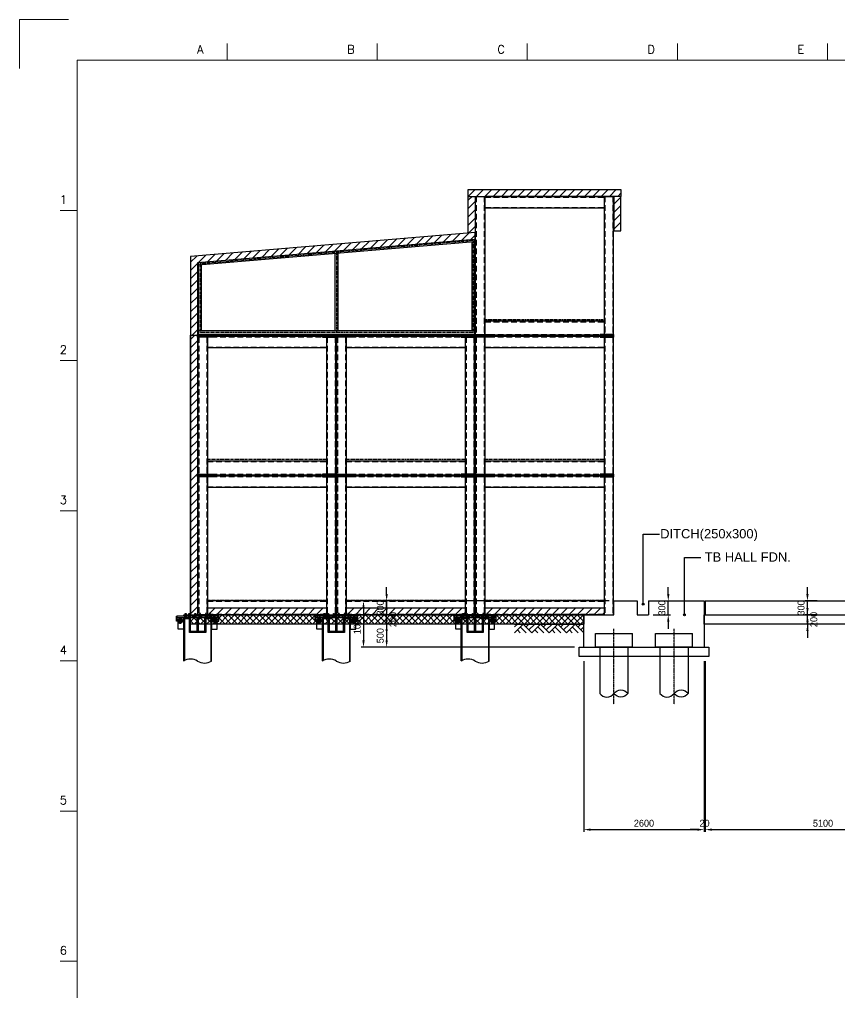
# Model space of a CAD drawing. Header units: millimetres. Extents: x 63700 to 182600, y -289551 to -205451.
# Drawn here: x 63700 to 81429, y -268526 to -247501 of the extents above; entities that cross this region are included whole.
import ezdxf
from ezdxf.enums import TextEntityAlignment as Align

# ---------------------------------------------------------------- set-up
doc = ezdxf.new("R2010")
doc.units = ezdxf.units.MM
doc.header["$LTSCALE"] = 50
doc.linetypes.add('CENTER', pattern=[2, 1.25, -0.25, 0.25, -0.25])
doc.linetypes.add('HIDDEN', pattern=[0.375, 0.25, -0.125])
doc.layers.get('Defpoints').update_dxf_attribs({"color": 140})
for name, color, linetype in [('#20_GR', 3, 'Continuous'), ('1', 7, 'Continuous'), ('C_BLOCK', 7, 'Continuous'), ('C_CEN', 1, 'CENTER'), ('C_COLUMN-01', 2, 'Continuous'), ('C_CONC', 4, 'Continuous'), ('C_GIRDER', 2, 'Continuous'), ('C_HAT', 253, 'Continuous'), ('C_TEXT_01', 2, 'Continuous'), ('CONC', 3, 'Continuous'), ('DIM-SCALE', 7, 'Continuous'), ('finish', 1, 'Continuous'), ('HATCH-2', 4, 'Continuous'), ('PILE-1', 8, 'Continuous'), ('PLATE', 2, 'Continuous'), ('REBARD', 3, 'Continuous'), ('나사산', 1, 'Continuous'), ('중심선', 1, 'CENTER')]:
    doc.layers.add(name, color=color, linetype=linetype)
doc.layers.add('TAN-TIT', color=30, linetype='Continuous', lineweight=0)
doc.styles.add('Arial', font='arial.ttf')
doc.styles.add('COM', font='COMPLEX', dxfattribs={"height": 5})
doc.styles.add('돋움', font='')
doc.styles.get('돋움').set_extended_font_data('Dotum')
doc.dimstyles.new('일반도면_0050', dxfattribs={"dimscale": 50, "dimtxt": 3, "dimasz": 3, "dimexe": 1, "dimexo": 2, "dimgap": 1.25, "dimtad": 1, "dimdec": 0, "dimzin": 0, "dimdsep": 46, "dimtxsty": '돋움', "dimcen": -5, "dimclrd": 1, "dimclre": 1, "dimclrt": 7, "dimadec": 8, "dimazin": 0, "dimtfac": 1, "dimtdec": 4, "dimtix": 1, "dimtmove": 2, "dimatfit": 3, "dimfxl": 1, "dimtolj": 1, "dimtzin": 0, "dimarcsym": 0})
pattern_1 = [(45, (-538626.01, 33154.9), (-89.80256, 89.80256), [])]

# ---------------------------------------------------------------- blocks, each defined once
blk = doc.blocks.new('BORDER')
at = {"layer": 'TAN-TIT', "linetype": 'Continuous'}
for p, q in [((4241, 168200), (0, 168200)), ((0, 168200), (0, 163959))]:
    blk.add_line(p, q, dxfattribs=at)
at = {"layer": 'TAN-TIT'}
for p, q in [((17955, 164680), (17955, 166122)), ((30934, 164680), (30934, 166122)), ((43912, 164680), (43912, 166122)), ((56891, 164680), (56891, 166122)), ((69870, 164680), (69870, 166122)), ((4977, 164680), (4977, 3520)), ((232823, 164680), (4977, 164680)), ((4977, 151701), (3534, 151701)), ((4977, 138723), (3534, 138723)), ((4977, 125744), (3534, 125744)), ((4977, 112766), (3534, 112766)), ((4977, 99787), (3534, 99787)), ((4977, 86808), (3534, 86808))]:
    blk.add_line(p, q, dxfattribs=at)
at = {"layer": 'TAN-TIT', "style": 'COM'}
for s, p in [('A', (15359, 165257)), ('B', (28338, 165257)), ('C', (41317, 165257)), ('D', (54295, 165257)), ('E', (67274, 165257))]:
    blk.add_text(s, height=721, dxfattribs=at).set_placement(p)
for s, p in [('1', (4111, 152278)), ('1', (4111, 152278)), ('2', (4111, 139300)), ('3', (4111, 126321)), ('4', (4111, 113342)), ('5', (4111, 100364)), ('6', (4111, 87385))]:
    blk.add_text(s, height=721, dxfattribs=at).set_placement(p, align=Align.RIGHT)
blk = doc.blocks.new('ER')
at = {"layer": 'C_BLOCK', "color": 1, "linetype": 'Continuous'}
for p, q in [((2.5, 0), (0, -2.5)), ((0.833, 0), (0, -0.832)), ((0, 0), (20, 0)), ((2.5, 0), (5, -2.5)), ((4.167, 0), (3.334, -0.833)), ((5.833, 0), (4.166, -1.666)), ((7.5, 0), (5, -2.5)), ((7.5, 0), (9.999, -2.5)), ((9.167, 0), (8.333, -0.833)), ((10.832, 0), (9.166, -1.666)), ((12.499, 0), (9.999, -2.5)), ((12.499, 0), (14.999, -2.5)), ((14.166, 0), (13.333, -0.833)), ((15.832, 0), (14.165, -1.666)), ((17.499, 0), (14.999, -2.5)), ((17.499, 0), (19.998, -2.5)), ((19.166, 0), (18.332, -0.833)), ((0.834, -1.666), (1.667, -2.5)), ((1.667, -0.833), (3.333, -2.5)), ((5.887, -1.613), (6.774, -2.5)), ((6.719, -0.78), (8.439, -2.5)), ((10.833, -1.666), (11.666, -2.5)), ((11.666, -0.833), (13.332, -2.5)), ((15.832, -1.666), (16.666, -2.5)), ((16.665, -0.833), (18.331, -2.5)), ((19.998, -0.832), (19.165, -1.666))]:
    blk.add_line(p, q, dxfattribs=at)
blk = doc.blocks.new('*D305')
at = {"layer": 'Defpoints', "color": 0}
for p in [(76551, -260065), (71638, -260365), (75901, -260365)]:
    blk.add_point(p, dxfattribs=at)
at = {"layer": 'DIM-SCALE', "color": 1, "lineweight": -2}
for p, q in [((71638, -259915), (71638, -259765)), ((76451, -260065), (71588, -260065)), ((71638, -260065), (71638, -260365)), ((75801, -260365), (71588, -260365)), ((71638, -260515), (71638, -260665))]:
    blk.add_line(p, q, dxfattribs=at)
at = {"layer": 'DIM-SCALE', "color": 1}
for points in [[(71613, -259915), (71663, -259915), (71638, -260065)], [(71613, -260515), (71663, -260515), (71638, -260365)]]:
    blk.add_solid(points, dxfattribs=at)
at = {"layer": 'DIM-SCALE', "color": 7, "insert": (71501, -260215), "char_height": 150, "attachment_point": 5, "rotation": 90, "style": '돋움'}
blk.add_mtext('\\A1;300', dxfattribs=at)
blk = doc.blocks.new('*D306')
at = {"layer": 'Defpoints', "color": 0}
for p in [(71638, -260365), (75901, -260365), (73551, -260565)]:
    blk.add_point(p, dxfattribs=at)
at = {"layer": 'DIM-SCALE', "color": 1, "lineweight": -2}
for p, q in [((71638, -260215), (71638, -260065)), ((75801, -260365), (71588, -260365)), ((71638, -260565), (71638, -260365)), ((73451, -260565), (71588, -260565)), ((71638, -260715), (71638, -260865))]:
    blk.add_line(p, q, dxfattribs=at)
at = {"layer": 'DIM-SCALE', "color": 1}
for points in [[(71613, -260215), (71663, -260215), (71638, -260365)], [(71613, -260715), (71663, -260715), (71638, -260565)]]:
    blk.add_solid(points, dxfattribs=at)
at = {"layer": 'DIM-SCALE', "color": 7, "char_height": 150, "attachment_point": 5, "rotation": 90, "style": '돋움'}
for s, insert in [('\\A1;', (71501, -260465)), ('\\A1;200', (71776, -260465))]:
    blk.add_mtext(s, dxfattribs=dict(at, insert=insert))
blk = doc.blocks.new('*D307')
at = {"layer": 'Defpoints', "color": 0}
for p in [(73551, -260565), (71638, -261065), (75801, -261065)]:
    blk.add_point(p, dxfattribs=at)
at = {"layer": 'DIM-SCALE', "color": 1, "lineweight": -2}
for p, q in [((73451, -260565), (71588, -260565)), ((71638, -260715), (71638, -260915)), ((75701, -261065), (71588, -261065))]:
    blk.add_line(p, q, dxfattribs=at)
at = {"layer": 'DIM-SCALE', "color": 1}
for points in [[(71613, -260715), (71663, -260715), (71638, -260565)], [(71613, -260915), (71663, -260915), (71638, -261065)]]:
    blk.add_solid(points, dxfattribs=at)
at = {"layer": 'DIM-SCALE', "color": 7, "insert": (71501, -260815), "char_height": 150, "attachment_point": 5, "rotation": 90, "style": '돋움'}
blk.add_mtext('\\A1;500', dxfattribs=at)
blk = doc.blocks.new('*D308')
at = {"layer": 'Defpoints', "color": 0}
for p in [(76551, -260065), (71138, -261065), (75801, -261065)]:
    blk.add_point(p, dxfattribs=at)
at = {"layer": 'DIM-SCALE', "color": 1, "lineweight": -2}
for p, q in [((76451, -260065), (71088, -260065)), ((71138, -260215), (71138, -260915)), ((75701, -261065), (71088, -261065))]:
    blk.add_line(p, q, dxfattribs=at)
at = {"layer": 'DIM-SCALE', "color": 1}
for points in [[(71113, -260215), (71163, -260215), (71138, -260065)], [(71113, -260915), (71163, -260915), (71138, -261065)]]:
    blk.add_solid(points, dxfattribs=at)
at = {"layer": 'DIM-SCALE', "color": 7, "insert": (71001, -260565), "char_height": 150, "attachment_point": 5, "rotation": 90, "style": '돋움'}
blk.add_mtext('\\A1;1000', dxfattribs=at)
blk = doc.blocks.new('*D379')
at = {"layer": 'Defpoints', "color": 0}
for p in [(75901, -261265), (78501, -261265), (78501, -265006)]:
    blk.add_point(p, dxfattribs=at)
at = {"layer": 'DIM-SCALE', "color": 1, "lineweight": -2}
for p, q in [((75901, -261365), (75901, -265056)), ((78501, -261365), (78501, -265056)), ((76051, -265006), (78351, -265006))]:
    blk.add_line(p, q, dxfattribs=at)
at = {"layer": 'DIM-SCALE', "color": 1}
for points in [[(76051, -264981), (76051, -265031), (75901, -265006)], [(78351, -264981), (78351, -265031), (78501, -265006)]]:
    blk.add_solid(points, dxfattribs=at)
at = {"layer": 'DIM-SCALE', "color": 7, "insert": (77201, -264869), "char_height": 150, "attachment_point": 5, "style": '돋움'}
blk.add_mtext('\\A1;2600', dxfattribs=at)
blk = doc.blocks.new('*D380')
at = {"layer": 'Defpoints', "color": 0}
for p in [(78501, -261265), (78521, -261265), (78501, -265006)]:
    blk.add_point(p, dxfattribs=at)
at = {"layer": 'DIM-SCALE', "color": 1, "lineweight": -2}
for p, q in [((78501, -261365), (78501, -265056)), ((78521, -261365), (78521, -265056)), ((78351, -265006), (78201, -265006)), ((78521, -265006), (78501, -265006)), ((78671, -265006), (78821, -265006))]:
    blk.add_line(p, q, dxfattribs=at)
at = {"layer": 'DIM-SCALE', "color": 1}
for points in [[(78351, -264981), (78351, -265031), (78501, -265006)], [(78671, -264981), (78671, -265031), (78521, -265006)]]:
    blk.add_solid(points, dxfattribs=at)
at = {"layer": 'DIM-SCALE', "color": 7, "insert": (78511, -264869), "char_height": 150, "attachment_point": 5, "style": '돋움'}
blk.add_mtext('\\A1;20', dxfattribs=at)
blk = doc.blocks.new('*D381')
at = {"layer": 'Defpoints', "color": 0}
for p in [(78521, -261265), (83621, -261765), (83621, -265006)]:
    blk.add_point(p, dxfattribs=at)
at = {"layer": 'DIM-SCALE', "color": 1, "lineweight": -2}
for p, q in [((78521, -261365), (78521, -265056)), ((83621, -261865), (83621, -265056)), ((78671, -265006), (83471, -265006))]:
    blk.add_line(p, q, dxfattribs=at)
at = {"layer": 'DIM-SCALE', "color": 1}
for points in [[(78671, -264981), (78671, -265031), (78521, -265006)], [(83471, -264981), (83471, -265031), (83621, -265006)]]:
    blk.add_solid(points, dxfattribs=at)
at = {"layer": 'DIM-SCALE', "color": 7, "insert": (81071, -264869), "char_height": 150, "attachment_point": 5, "style": '돋움'}
blk.add_mtext('\\A1;5100', dxfattribs=at)
blk = doc.blocks.new('*D309')
at = {"layer": 'Defpoints', "color": 0}
for p in [(80735, -260365), (81043, -260365), (81043, -260565)]:
    blk.add_point(p, dxfattribs=at)
at = {"layer": 'DIM-SCALE', "color": 1, "lineweight": -2}
for p, q in [((80735, -260215), (80735, -260065)), ((80943, -260365), (80685, -260365)), ((80735, -260565), (80735, -260365)), ((80943, -260565), (80685, -260565)), ((80735, -260715), (80735, -260865))]:
    blk.add_line(p, q, dxfattribs=at)
at = {"layer": 'DIM-SCALE', "color": 1}
for points in [[(80710, -260215), (80760, -260215), (80735, -260365)], [(80710, -260715), (80760, -260715), (80735, -260565)]]:
    blk.add_solid(points, dxfattribs=at)
at = {"layer": 'DIM-SCALE', "color": 7, "char_height": 150, "attachment_point": 5, "rotation": 90, "style": '돋움'}
for s, insert in [('\\A1;', (80597, -260465)), ('\\A1;200', (80873, -260465))]:
    blk.add_mtext(s, dxfattribs=dict(at, insert=insert))
blk = doc.blocks.new('*D310')
at = {"layer": 'Defpoints', "color": 0}
for p in [(80735, -260065), (81043, -260065), (81043, -260365)]:
    blk.add_point(p, dxfattribs=at)
at = {"layer": 'DIM-SCALE', "color": 1, "lineweight": -2}
for p, q in [((80735, -259915), (80735, -259765)), ((80943, -260065), (80685, -260065)), ((80735, -260365), (80735, -260065)), ((80943, -260365), (80685, -260365)), ((80735, -260515), (80735, -260665))]:
    blk.add_line(p, q, dxfattribs=at)
at = {"layer": 'DIM-SCALE', "color": 1}
for points in [[(80710, -259915), (80760, -259915), (80735, -260065)], [(80710, -260515), (80760, -260515), (80735, -260365)]]:
    blk.add_solid(points, dxfattribs=at)
at = {"layer": 'DIM-SCALE', "color": 7, "insert": (80597, -260215), "char_height": 150, "attachment_point": 5, "rotation": 90, "style": '돋움'}
blk.add_mtext('\\A1;300', dxfattribs=at)
blk = doc.blocks.new('*D338')
at = {"layer": 'Defpoints', "color": 0}
for p in [(77301, -260065), (77726, -260065), (77301, -260365)]:
    blk.add_point(p, dxfattribs=at)
at = {"layer": 'DIM-SCALE', "color": 1, "lineweight": -2}
for p, q in [((77726, -259915), (77726, -259765)), ((77401, -260065), (77776, -260065)), ((77726, -260365), (77726, -260065)), ((77401, -260365), (77776, -260365)), ((77726, -260515), (77726, -260665))]:
    blk.add_line(p, q, dxfattribs=at)
at = {"layer": 'DIM-SCALE', "color": 1}
for points in [[(77701, -259915), (77751, -259915), (77726, -260065)], [(77701, -260515), (77751, -260515), (77726, -260365)]]:
    blk.add_solid(points, dxfattribs=at)
at = {"layer": 'DIM-SCALE', "color": 7, "insert": (77589, -260215), "char_height": 150, "attachment_point": 5, "rotation": 90, "style": '돋움'}
blk.add_mtext('\\A1;300', dxfattribs=at)
blk = doc.blocks.new('B_Dot')
at = {"layer": 'REBARD', "const_width": 0.4}
blk.add_lwpolyline([(-0.2, 0, 1), (0.2, 0, 1)], format="xyb", close=True, dxfattribs=at)
at = {"layer": 'REBARD'}
blk.add_circle((0, 0), 0.4, dxfattribs=at)
blk = doc.blocks.new('A$C2AA804A4')
at = {"layer": 'C_GIRDER'}
h = blk.add_hatch(dxfattribs=at)
h.set_pattern_fill('ANSI37', color=8, scale=30)
h.set_pattern_definition([(45, (-538626.01, 33154.9), (-67.351921, 67.351921), []), (135, (-538626.01, 33154.9), (-67.351921, -67.351921), [])])
h.paths.add_polyline_path([(-650, -200), (-650, 0), (-9150, 0), (-9150, -200)])
at = {"layer": 'finish'}
h = blk.add_hatch(dxfattribs=at)
h.set_pattern_fill('ANSI31', color=8, scale=40, style=0)
h.set_pattern_definition([(45, (-538626.01, 33058.7), (-89.80256, 89.80256), [])])
h.paths.add_polyline_path([(-3150, 9040), (150, 9040), (150, 9190), (-3150, 9190)])
h = blk.add_hatch(dxfattribs=at)
h.set_pattern_fill('ANSI31', color=8, scale=40, style=0)
h.set_pattern_definition(pattern_1)
h.paths.add_polyline_path([(-3150, 8251), (-3000, 8264), (-3000, 9040), (-3150, 9040)])
h = blk.add_hatch(dxfattribs=at)
h.set_pattern_fill('ANSI31', color=8, scale=40, style=0)
h.set_pattern_definition(pattern_1)
h.paths.add_polyline_path([(0, 8300), (150, 8300), (150, 9040), (0, 9040)])
h = blk.add_hatch(dxfattribs=at)
h.set_pattern_fill('ANSI31', color=8, scale=40, style=0)
h.set_pattern_definition([(45, (-529884.3, 56259.23), (-89.80256, 89.80256), [])])
h.paths.add_polyline_path([(-3000, 8113), (-3000, 8264), (-9150, 7741), (-9150, 6040), (-9000, 6040), (-9000, 7603)])
h = blk.add_hatch(dxfattribs=at)
h.set_pattern_fill('ANSI31', color=8, scale=40, style=0)
h.set_pattern_definition([(45, (-529884.3, 59255.23), (-89.80256, 89.80256), [])])
h.paths.add_polyline_path([(-9150, 0), (-9000, 0), (-9000, 6040), (-9150, 6040)])
h = blk.add_hatch(dxfattribs=at)
h.set_pattern_fill('ANSI31', color=8, scale=40, style=0)
h.set_pattern_definition([(45, (-544626.01, 33154.9), (-89.80256, 89.80256), [])])
h.paths.add_polyline_path([(-6214, 150), (-8787, 150), (-8787, 0), (-6214, 0)])
h = blk.add_hatch(dxfattribs=at)
h.set_pattern_fill('ANSI31', color=8, scale=40, style=0)
h.set_pattern_definition([(45, (-541626.01, 33154.9), (-89.80256, 89.80256), [])])
h.paths.add_polyline_path([(-3214, 150), (-5787, 150), (-5787, 0), (-3214, 0)])
h = blk.add_hatch(dxfattribs=at)
h.set_pattern_fill('ANSI31', color=8, scale=40, style=0)
h.set_pattern_definition(pattern_1)
h.paths.add_polyline_path([(-214, 150), (-2787, 150), (-2787, 0), (-214, 0)])
at = {"layer": 'C_CEN', "color": 8}
for p, q in [((-3042, 8085), (-8952, 7582)), ((-3042, 8085), (-3042, 6098)), ((-6000, 7833), (-6000, 6098)), ((-8952, 7582), (-8952, 6098)), ((-2793, 6382), (-213, 6382)), ((-2793, 6350), (-213, 6350)), ((-3042, 6098), (-8952, 6098)), ((-8787, 3362), (-6213, 3362)), ((-8787, 3330), (-6213, 3330)), ((-8786, 3332), (-8786, 3326)), ((-5787, 3362), (-3213, 3362)), ((-5787, 3330), (-3213, 3330)), ((-2787, 3362), (-213, 3362)), ((-2787, 3330), (-213, 3330)), ((-8787, 316), (-6214, 316)), ((-8787, 310), (-6214, 310)), ((-6214, 316), (-6214, 310)), ((-5787, 316), (-3214, 316)), ((-5787, 310), (-3214, 310)), ((-3214, 316), (-3214, 310)), ((-2787, 316), (-214, 316)), ((-2787, 310), (-214, 310)), ((-214, 316), (-214, 310))]:
    blk.add_line(p, q, dxfattribs=at)
at = {"layer": 'C_COLUMN-01', "color": 8}
for points in [[(-2990, 6060), (-2990, 9040), (-2787, 9040), (-2787, 6060)], [(-10, 6060), (-10, 9040), (-213, 9040), (-213, 6060)], [(-8990, 3040), (-8990, 6000)], [(-8787, 6000), (-8787, 3040)], [(-6213, 6000), (-6213, 3040)], [(-6010, 3040), (-6010, 6000)], [(-5990, 3040), (-5990, 6000)], [(-5787, 6000), (-5787, 3040)], [(-3213, 6000), (-3213, 3040)], [(-3010, 3040), (-3010, 6000)], [(-2990, 3040), (-2990, 6000)], [(-2787, 6000), (-2787, 3040)], [(-213, 6000), (-213, 3040)], [(-10, 3040), (-10, 6000)], [(-8787, 2980), (-8787, 0), (-8990, 0), (-8990, 2980)], [(-6213, 2980), (-6213, 0), (-6010, 0), (-6010, 2980)], [(-5787, 2980), (-5787, 0), (-5990, 0), (-5990, 2980)], [(-3213, 2980), (-3213, 0), (-3010, 0), (-3010, 2980)], [(-2787, 2980), (-2787, 0), (-2990, 0), (-2990, 2980)], [(-213, 2980), (-213, 0), (-10, 0), (-10, 2980)]]:
    blk.add_lwpolyline(points, dxfattribs=at)
at = {"layer": 'C_GIRDER', "color": 8, "linetype": 'HIDDEN', "ltscale": 10}
for p, q in [((-2974, 9040), (-2974, 6060)), ((-2803, 9040), (-2803, 6060)), ((-2787, 9027), (-213, 9027)), ((-197, 9040), (-197, 6060)), ((-26, 9040), (-26, 6060)), ((-2787, 8802), (-213, 8802)), ((-2787, 6334), (-213, 6334)), ((-8974, 6000), (-8974, 3040)), ((-8803, 6000), (-8803, 3040)), ((-8700, 6007), (-6300, 6007)), ((-6197, 6000), (-6197, 3040)), ((-6026, 6000), (-6026, 3040)), ((-5974, 6000), (-5974, 3040)), ((-5803, 6000), (-5803, 3040)), ((-5700, 6007), (-3300, 6007)), ((-3197, 6000), (-3197, 3040)), ((-3026, 6000), (-3026, 3040)), ((-2974, 6000), (-2974, 3040)), ((-2803, 6000), (-2803, 3040)), ((-2700, 6056), (-300, 6056)), ((-2700, 6007), (-300, 6007)), ((-197, 6000), (-197, 3040)), ((-26, 6000), (-26, 3040)), ((-8787, 5782), (-6213, 5782)), ((-5787, 5782), (-3213, 5782)), ((-2787, 5782), (-213, 5782)), ((-8787, 3314), (-6213, 3314)), ((-5787, 3314), (-3213, 3314)), ((-2787, 3314), (-213, 3314)), ((-8974, 2980), (-8974, 0)), ((-8803, 2980), (-8803, 0)), ((-8700, 3036), (-6300, 3036)), ((-8700, 2987), (-6300, 2987)), ((-6197, 2980), (-6197, 0)), ((-6026, 2980), (-6026, 0)), ((-5974, 2980), (-5974, 0)), ((-5803, 2980), (-5803, 0)), ((-5700, 3036), (-3300, 3036)), ((-5700, 2987), (-3300, 2987)), ((-3197, 2980), (-3197, 0)), ((-3026, 2980), (-3026, 0)), ((-2974, 2980), (-2974, 0)), ((-2803, 2980), (-2803, 0)), ((-2700, 3036), (-300, 3036)), ((-2700, 2987), (-300, 2987)), ((-197, 2980), (-197, 0)), ((-26, 2980), (-26, 0)), ((-8787, 2762), (-6213, 2762)), ((-5787, 2762), (-3213, 2762)), ((-2787, 2762), (-213, 2762)), ((-8787, 294), (-6214, 294)), ((-5787, 294), (-3214, 294)), ((-2787, 294), (-214, 294)), ((-8787, 16), (-6214, 16)), ((-5787, 16), (-3214, 16)), ((-2787, 16), (-214, 16))]:
    blk.add_line(p, q, dxfattribs=at)
at = {"layer": 'C_GIRDER', "color": 8}
for p, q in [((-213, 9040), (-2787, 9040)), ((-3010, 8113), (-8984, 7605)), ((-3010, 8062), (-8984, 7555)), ((-3073, 8057), (-3073, 6136)), ((-3010, 8113), (-3010, 6060)), ((-6032, 7806), (-6032, 6136)), ((-5968, 7811), (-5968, 6136)), ((-8984, 7605), (-8984, 6136)), ((-8920, 7560), (-8920, 6136)), ((-3010, 6136), (-8990, 6136)), ((-8990, 6136), (-8990, 6060)), ((-3010, 6060), (-8990, 6060))]:
    blk.add_line(p, q, dxfattribs=at)
for points in [[(-2787, 9040), (-213, 9040)], [(-213, 9040), (-213, 8788), (-2787, 8788), (-2787, 9040)], [(-2787, 6060), (-2787, 6350), (-213, 6350), (-213, 6060)], [(-8787, 6020), (-6213, 6020)], [(-6213, 6000), (-6213, 5768), (-8787, 5768), (-8787, 6000)], [(-3214, 6040), (-3214, 6040), (-8786, 6040)], [(-5787, 6020), (-3213, 6020)], [(-3213, 6000), (-3213, 5768), (-5787, 5768), (-5787, 6000)], [(-213, 6040), (-213, 6040), (-2787, 6040)], [(-2787, 6020), (-213, 6020)], [(-213, 6000), (-213, 5768), (-2787, 5768), (-2787, 6000)], [(-8787, 3040), (-8787, 3330), (-6213, 3330), (-6213, 3040)], [(-5787, 3040), (-5787, 3330), (-3213, 3330), (-3213, 3040)], [(-2787, 3040), (-2787, 3330), (-213, 3330), (-213, 3040)], [(-6213, 3020), (-6213, 3020), (-8787, 3020)], [(-8787, 3000), (-6213, 3000)], [(-6213, 2980), (-6213, 2748), (-8787, 2748), (-8787, 2980)], [(-3213, 3020), (-3213, 3020), (-5787, 3020)], [(-5787, 3000), (-3213, 3000)], [(-3213, 2980), (-3213, 2748), (-5787, 2748), (-5787, 2980)], [(-213, 3020), (-213, 3020), (-2787, 3020)], [(-2787, 3000), (-213, 3000)], [(-213, 2980), (-213, 2748), (-2787, 2748), (-2787, 2980)]]:
    blk.add_lwpolyline(points, dxfattribs=at)
for points in [[(-9000, 6060), (-8700, 6060), (-8700, 6040), (-9000, 6040)], [(-9000, 6040), (-8700, 6040), (-8700, 6020), (-9000, 6020)], [(-9000, 6020), (-8700, 6020), (-8700, 6000), (-9000, 6000)], [(-6000, 6040), (-6300, 6040), (-6300, 6020), (-6000, 6020)], [(-6000, 6020), (-6300, 6020), (-6300, 6000), (-6000, 6000)], [(-6000, 6040), (-5700, 6040), (-5700, 6020), (-6000, 6020)], [(-6000, 6020), (-5700, 6020), (-5700, 6000), (-6000, 6000)], [(-3000, 6060), (-3300, 6060), (-3300, 6040), (-3000, 6040)], [(-3000, 6040), (-3300, 6040), (-3300, 6020), (-3000, 6020)], [(-3000, 6020), (-3300, 6020), (-3300, 6000), (-3000, 6000)], [(-3000, 6060), (-2700, 6060), (-2700, 6040), (-3000, 6040)], [(-3000, 6040), (-2700, 6040), (-2700, 6020), (-3000, 6020)], [(-3000, 6020), (-2700, 6020), (-2700, 6000), (-3000, 6000)], [(0, 6060), (-300, 6060), (-300, 6040), (0, 6040)], [(0, 6040), (-300, 6040), (-300, 6020), (0, 6020)], [(0, 6020), (-300, 6020), (-300, 6000), (0, 6000)], [(-9000, 3040), (-8700, 3040), (-8700, 3020), (-9000, 3020)], [(-9000, 3020), (-8700, 3020), (-8700, 3000), (-9000, 3000)], [(-9000, 3000), (-8700, 3000), (-8700, 2980), (-9000, 2980)], [(-6000, 3040), (-6300, 3040), (-6300, 3020), (-6000, 3020)], [(-6000, 3020), (-6300, 3020), (-6300, 3000), (-6000, 3000)], [(-6000, 3000), (-6300, 3000), (-6300, 2980), (-6000, 2980)], [(-6000, 3040), (-5700, 3040), (-5700, 3020), (-6000, 3020)], [(-6000, 3020), (-5700, 3020), (-5700, 3000), (-6000, 3000)], [(-6000, 3000), (-5700, 3000), (-5700, 2980), (-6000, 2980)], [(-3000, 3040), (-3300, 3040), (-3300, 3020), (-3000, 3020)], [(-3000, 3020), (-3300, 3020), (-3300, 3000), (-3000, 3000)], [(-3000, 3000), (-3300, 3000), (-3300, 2980), (-3000, 2980)], [(-3000, 3040), (-2700, 3040), (-2700, 3020), (-3000, 3020)], [(-3000, 3020), (-2700, 3020), (-2700, 3000), (-3000, 3000)], [(-3000, 3000), (-2700, 3000), (-2700, 2980), (-3000, 2980)], [(0, 3040), (-300, 3040), (-300, 3020), (0, 3020)], [(0, 3020), (-300, 3020), (-300, 3000), (0, 3000)], [(0, 3000), (-300, 3000), (-300, 2980), (0, 2980)], [(-8787, 310), (-6214, 310), (-6214, 0), (-8787, 0)], [(-5787, 310), (-3214, 310), (-3214, 0), (-5787, 0)], [(-2787, 310), (-214, 310), (-214, 0), (-2787, 0)]]:
    blk.add_lwpolyline(points, close=True, dxfattribs=at)
at = {"layer": 'finish', "color": 8}
for p, q in [((-3150, 9040), (-3150, 9190)), ((-3150, 9190), (150, 9190)), ((150, 9190), (150, 9040)), ((-3000, 9040), (-3000, 9040)), ((-3000, 9040), (0, 9040)), ((0, 9040), (0, 9040)), ((-3000, 8264), (-9150, 7741)), ((-3000, 8113), (-3000, 8264)), ((0, 8300), (150, 8300)), ((-3000, 8113), (-9000, 7603)), ((-3000, 8113), (-3000, 6040)), ((-9150, 7741), (-9150, -30)), ((-9000, 7603), (-9000, 0)), ((-8787, 150), (-6214, 150)), ((-8787, 150), (-8787, 0)), ((-8787, 0), (-6214, 0)), ((-6214, 150), (-6214, 0)), ((-5787, 150), (-3214, 150)), ((-5787, 150), (-5787, 0)), ((-5787, 0), (-3214, 0)), ((-3214, 150), (-3214, 0)), ((-2787, 150), (-214, 150)), ((-2787, 150), (-2787, 0)), ((-2787, 0), (-214, 0)), ((-214, 150), (-214, 0))]:
    blk.add_line(p, q, dxfattribs=at)
for points in [[(-3150, 8251), (-3150, 9040), (-3000, 9040), (-3000, 8264)], [(150, 8300), (150, 9040), (0, 9040), (0, 8300)], [(-9150, -30), (-9150, -30), (-9150, 6040), (-9000, 6040), (-9000, 0)]]:
    blk.add_lwpolyline(points, dxfattribs=at)
blk.add_lwpolyline([(-9150, 0), (-650, 0), (-650, -200), (-9150, -200)], close=True, dxfattribs=at)
blk = doc.blocks.new('_DatumFilled')
at = {"color": 8, "linetype": 'ByBlock'}
blk.add_solid([(0, 0.6), (-1, 0), (0, -0.6)], dxfattribs=at)
blk = doc.blocks.new('A$C6AAD2DAC')
at = {"layer": 'C_GIRDER'}
h = blk.add_hatch(dxfattribs=at)
h.set_pattern_fill('AR-CONC', color=8, scale=5, style=0)
h.set_pattern_definition([(50, (-570551.594, 28468.113), (35.8630091, -3.1376067), [3.75, -41.25]), (355, (-570551.594, 28468.113), (-6.9375667, 37.6096067), [3, -33]), (100.4514, (-570548.605, 28467.85), (28.925469, 34.471977), [3.1870095, -35.0571056]), (46.1842, (-570551.594, 28478.113), (53.3620524, -8.2759507), [5.625, -61.875]), (96.6356, (-570547.147, 28477.423), (46.7331353, 48.7058935), [4.7805144, -52.58565]), (351.1842, (-570551.594, 28478.113), (46.733097, 48.70593), [4.5, -49.5]), (21, (-570546.594, 28475.613), (29.8453526, -20.1309445), [3.75, -41.25]), (326, (-570546.594, 28475.613), (12.1657666, 36.2575023), [3, -33]), (71.4514, (-570544.107, 28473.936), (42.0111314, 16.1265248), [3.1870095, -35.0571056]), (37.5, (-570551.594, 28468.113), (0.60799277, 16.6446927), [0, -32.6, 0, -33.5, 0, -33.125]), (7.5, (-570551.594, 28468.113), (13.15347687, 19.7205856), [0, -19.1, 0, -31.85, 0, -12.625]), (327.5, (-570562.744, 28468.113), (26.6911218, -1.1277436), [0, -12.5, 0, -39, 0, -51.75]), (317.5, (-570567.744, 28468.113), (29.1593085, 5.0052491), [0, -16.25, 0, -25.9, 0, -36.75])])
h.paths.add_polyline_path([(66, -30), (6, -30), (6, -80), (31, -80), (31, -70), (58, -70), (56, -69, -0.038368), (54, -68), (54, -48, -0.038368), (56, -47), (58, -46), (66, -46)])
h.paths.add_polyline_path([(156, -50), (170, -50), (306, -50), (306, -30), (96, -30), (96, -46), (104, -46), (106, -47, -0.038368), (108, -48), (108, -68, -0.038368), (106, -69), (104, -70), (131, -70), (131, -80), (156, -80)])
h.paths.add_polyline_path([(779, -33), (790, -36), (792, -30), (606, -30), (606, -50), (742, -50), (756, -50), (756, -80), (781, -80), (781, -70), (808, -70), (806, -69, -0.038368), (804, -68), (804, -48, -0.038368), (806, -47), (808, -46), (816, -46), (816, -30), (792, -30), (790, -36), (794, -36), (778, -69)])
h.paths.add_polyline_path([(906, -30), (846, -30), (846, -46), (854, -46), (856, -47, -0.038368), (858, -48), (858, -68, -0.038368), (856, -69), (854, -70), (881, -70), (881, -80), (906, -80)])
h.paths.add_polyline_path([(281, -50), (281, -350), (631, -350), (631, -50), (606, -50), (606, -330), (306, -330), (306, -50)])
at = {"layer": 'C_HAT'}
h = blk.add_hatch(dxfattribs=at)
h.set_pattern_fill('ANSI31', color=8, scale=100, style=0)
h.set_pattern_definition([(45, (-574219.121, 21868.165), (-8.83883476, 8.83883476), [])])
h.paths.add_polyline_path([(456, 30), (156, 30), (156, 10), (456, 10)])
h = blk.add_hatch(dxfattribs=at)
h.set_pattern_fill('ANSI31', color=8, scale=100, style=0)
h.set_pattern_definition([(135, (575131.121, 21868.165), (8.83883476, 8.83883476), [])])
h.paths.add_polyline_path([(456, 30), (756, 30), (756, 10), (456, 10)])
at = {"color": 8}
for p, q in [((181, 46), (179, 45)), ((179, 45), (179, 31)), ((181, 30), (179, 31)), ((211, 46), (181, 46)), ((211, 30), (181, 30)), ((186, 56), (187, 57)), ((186, -29), (186, 56)), ((186, 56), (206, 56)), ((187, 57), (205, 57)), ((187, 45), (187, 31)), ((205, 57), (206, 56)), ((205, 45), (205, 31)), ((206, 56), (206, -29)), ((213, 45), (211, 46)), ((213, 31), (211, 30)), ((213, 45), (213, 31)), ((262, 46), (260, 45)), ((260, 45), (260, 31)), ((262, 30), (260, 31)), ((292, 46), (262, 46)), ((292, 30), (262, 30)), ((267, 56), (268, 57)), ((267, -29), (267, 56)), ((267, 56), (287, 56)), ((268, 57), (286, 57)), ((268, 45), (268, 31)), ((286, 57), (287, 56)), ((286, 45), (286, 31)), ((287, 56), (287, -29)), ((294, 45), (292, 46)), ((294, 31), (292, 30)), ((294, 45), (294, 31)), ((391, 46), (389, 45)), ((389, 45), (389, 31)), ((391, 30), (389, 31)), ((421, 46), (391, 46)), ((421, 30), (391, 30)), ((396, 56), (397, 57)), ((396, -29), (396, 56)), ((396, 56), (416, 56)), ((397, 57), (415, 57)), ((397, 45), (397, 31)), ((415, 57), (416, 56)), ((415, 45), (415, 31)), ((416, 56), (416, -29)), ((423, 45), (421, 46)), ((423, 31), (421, 30)), ((423, 45), (423, 31)), ((489, 45), (491, 46)), ((489, 45), (489, 31)), ((489, 31), (491, 30)), ((491, 46), (521, 46)), ((491, 30), (521, 30)), ((497, 57), (496, 56)), ((516, 56), (496, 56)), ((496, 56), (496, -29)), ((515, 57), (497, 57)), ((497, 45), (497, 31)), ((516, 56), (515, 57)), ((515, 45), (515, 31)), ((516, -29), (516, 56)), ((521, 46), (523, 45)), ((521, 30), (523, 31)), ((523, 45), (523, 31)), ((618, 45), (620, 46)), ((618, 45), (618, 31)), ((618, 31), (620, 30)), ((620, 46), (650, 46)), ((620, 30), (650, 30)), ((626, 57), (625, 56)), ((645, 56), (625, 56)), ((625, 56), (625, -29)), ((644, 57), (626, 57)), ((626, 45), (626, 31)), ((645, 56), (644, 57)), ((644, 45), (644, 31)), ((645, -29), (645, 56)), ((650, 46), (652, 45)), ((650, 30), (652, 31)), ((652, 45), (652, 31)), ((699, 45), (701, 46)), ((699, 45), (699, 31)), ((699, 31), (701, 30)), ((701, 46), (731, 46)), ((701, 30), (731, 30)), ((707, 57), (706, 56)), ((726, 56), (706, 56)), ((706, 56), (706, -29)), ((725, 57), (707, 57)), ((707, 45), (707, 31)), ((726, 56), (725, 57)), ((725, 45), (725, 31)), ((726, -29), (726, 56)), ((731, 46), (733, 45)), ((731, 30), (733, 31)), ((733, 45), (733, 31)), ((58, -46), (54, -48)), ((54, -48), (54, -68)), ((58, -70), (54, -68)), ((58, -120), (54, -122)), ((54, -122), (54, -142)), ((58, -144), (54, -142)), ((104, -46), (58, -46)), ((104, -70), (58, -70)), ((104, -120), (58, -120)), ((104, -144), (58, -144)), ((66, -32), (68, -30)), ((66, -32), (66, -150)), ((66, -32), (96, -32)), ((66, -150), (96, -150)), ((66, -150), (68, -152)), ((68, -30), (94, -30)), ((68, -48), (68, -68)), ((68, -122), (68, -142)), ((68, -152), (94, -152)), ((94, -30), (96, -32)), ((94, -48), (94, -68)), ((94, -122), (94, -142)), ((94, -152), (96, -150)), ((96, -150), (96, -32)), ((108, -48), (104, -46)), ((108, -68), (104, -70)), ((108, -122), (104, -120)), ((108, -142), (104, -144)), ((108, -48), (108, -68)), ((108, -122), (108, -142)), ((186, -29), (206, -29)), ((186, -29), (187, -30)), ((187, -30), (205, -30)), ((205, -30), (206, -29)), ((256, -30), (257, -29)), ((267, -29), (287, -29)), ((267, -29), (268, -30)), ((268, -30), (286, -30)), ((396, -29), (416, -29)), ((396, -29), (397, -30)), ((397, -30), (415, -30)), ((415, -30), (416, -29)), ((516, -29), (496, -29)), ((497, -30), (496, -29)), ((515, -30), (497, -30)), ((516, -29), (515, -30)), ((645, -29), (625, -29)), ((644, -30), (626, -30)), ((645, -29), (644, -30)), ((656, -30), (655, -29)), ((726, -29), (706, -29)), ((707, -30), (706, -29)), ((725, -30), (707, -30)), ((726, -29), (725, -30)), ((804, -48), (808, -46)), ((804, -48), (804, -68)), ((804, -68), (808, -70)), ((804, -122), (808, -120)), ((804, -122), (804, -142)), ((804, -142), (808, -144)), ((808, -46), (854, -46)), ((808, -70), (854, -70)), ((808, -120), (854, -120)), ((808, -144), (854, -144)), ((818, -30), (816, -32)), ((816, -150), (816, -32)), ((846, -32), (816, -32)), ((846, -150), (816, -150)), ((818, -152), (816, -150)), ((844, -30), (818, -30)), ((818, -48), (818, -68)), ((818, -122), (818, -142)), ((844, -152), (818, -152)), ((846, -32), (844, -30)), ((844, -48), (844, -68)), ((844, -122), (844, -142)), ((846, -150), (844, -152)), ((846, -32), (846, -150)), ((854, -46), (858, -48)), ((854, -70), (858, -68)), ((854, -120), (858, -122)), ((854, -144), (858, -142)), ((858, -48), (858, -68)), ((858, -122), (858, -142))]:
    blk.add_line(p, q, dxfattribs=at)
for points in [[(226, 10), (166, 10), (166, 0), (226, 0)], [(307, 10), (247, 10), (247, 0), (307, 0)], [(436, 10), (376, 10), (376, 0), (436, 0)], [(476, 10), (536, 10), (536, 0), (476, 0)], [(605, 10), (665, 10), (665, 0), (605, 0)], [(686, 10), (746, 10), (746, 0), (686, 0)], [(31, -70), (131, -70), (131, -80), (31, -80)], [(31, -120), (131, -120), (131, -110), (31, -110)], [(36, -110), (136, -110), (156, -130), (156, -280), (36, -280)], [(876, -110), (776, -110), (756, -130), (756, -280), (876, -280)], [(881, -70), (781, -70), (781, -80), (881, -80)], [(881, -120), (781, -120), (781, -110), (881, -110)]]:
    blk.add_lwpolyline(points, close=True, dxfattribs=at)
for centre, radius, start, end in [((183, 38), 7.66, 55.591, 124.409), ((183, 38), 7.66, 235.591, 304.409), ((196, 16), 30, 90.4002, 107.1986), ((196, 60), 30, 252.8014, 269.5998), ((196, 16), 30, 72.8014, 89.5998), ((196, 60), 30, 270.4002, 287.1986), ((209, 38), 7.66, 55.591, 124.409), ((209, 38), 7.66, 235.591, 304.409), ((264, 38), 7.66, 55.591, 124.409), ((264, 38), 7.66, 235.591, 304.409), ((277, 16), 30, 90.4002, 107.1986), ((277, 60), 30, 252.8014, 269.5998), ((277, 16), 30, 72.8014, 89.5998), ((277, 60), 30, 270.4002, 287.1986), ((290, 38), 7.66, 55.591, 124.409), ((290, 38), 7.66, 235.591, 304.409), ((393, 38), 7.66, 55.591, 124.409), ((393, 38), 7.66, 235.591, 304.409), ((406, 16), 30, 90.4002, 107.1986), ((406, 60), 30, 252.8014, 269.5998), ((406, 16), 30, 72.8014, 89.5998), ((406, 60), 30, 270.4002, 287.1986), ((419, 38), 7.66, 55.591, 124.409), ((419, 38), 7.66, 235.591, 304.409), ((493, 38), 7.66, 55.591, 124.409), ((493, 38), 7.66, 235.591, 304.409), ((506, 16), 30, 90.4002, 107.1986), ((506, 60), 30, 252.8014, 269.5998), ((506, 16), 30, 72.8014, 89.5998), ((506, 60), 30, 270.4002, 287.1986), ((519, 38), 7.66, 55.591, 124.409), ((519, 38), 7.66, 235.591, 304.409), ((622, 38), 7.66, 55.591, 124.409), ((622, 38), 7.66, 235.591, 304.409), ((635, 16), 30, 90.4002, 107.1986), ((635, 60), 30, 252.8014, 269.5998), ((635, 16), 30, 72.8014, 89.5998), ((635, 60), 30, 270.4002, 287.1986), ((648, 38), 7.66, 55.591, 124.409), ((648, 38), 7.66, 235.591, 304.409), ((703, 38), 7.66, 55.591, 124.409), ((703, 38), 7.66, 235.591, 304.409), ((716, 16), 30, 90.4002, 107.1986), ((716, 60), 30, 252.8014, 269.5998), ((716, 16), 30, 72.8014, 89.5998), ((716, 60), 30, 270.4002, 287.1986), ((729, 38), 7.66, 55.591, 124.409), ((729, 38), 7.66, 235.591, 304.409), ((61, -58), 11.7, 55.591, 124.409), ((61, -58), 11.7, 235.591, 304.409), ((61, -132), 11.7, 55.591, 124.409), ((61, -132), 11.7, 235.591, 304.409), ((81, -92), 46, 90.4002, 107.1986), ((81, -24), 46, 252.8014, 269.5998), ((81, -166), 46, 90.4002, 107.1986), ((81, -98), 46, 252.8014, 269.5998), ((81, -92), 46, 72.8014, 89.5998), ((81, -24), 46, 270.4002, 287.1986), ((81, -166), 46, 72.8014, 89.5998), ((81, -98), 46, 270.4002, 287.1986), ((101, -58), 11.7, 55.591, 124.409), ((101, -58), 11.7, 235.591, 304.409), ((101, -132), 11.7, 55.591, 124.409), ((101, -132), 11.7, 235.591, 304.409), ((811, -58), 11.7, 55.591, 124.409), ((811, -58), 11.7, 235.591, 304.409), ((811, -132), 11.7, 55.591, 124.409), ((811, -132), 11.7, 235.591, 304.409), ((831, -92), 46, 90.4002, 107.1986), ((831, -24), 46, 252.8014, 269.5998), ((831, -166), 46, 90.4002, 107.1986), ((831, -98), 46, 252.8014, 269.5998), ((831, -92), 46, 72.8014, 89.5998), ((831, -24), 46, 270.4002, 287.1986), ((831, -166), 46, 72.8014, 89.5998), ((831, -98), 46, 270.4002, 287.1986), ((851, -58), 11.7, 55.591, 124.409), ((851, -58), 11.7, 235.591, 304.409), ((851, -132), 11.7, 55.591, 124.409), ((851, -132), 11.7, 235.591, 304.409)]:
    blk.add_arc(centre, radius, start, end, dxfattribs=at)
at = {"layer": 'C_CEN', "color": 8, "linetype": 'Continuous'}
for centre, start, end in [((304, -1225), 59.1258, 120.8742), ((608, -715), 239.1258, 300.8742)]:
    blk.add_arc(centre, 297, start, end, dxfattribs=at)
at = {"layer": 'C_GIRDER', "color": 8}
for p, q in [((281, -350), (281, -50)), ((631, -50), (631, -350)), ((631, -350), (281, -350))]:
    blk.add_line(p, q, dxfattribs=at)
for points in [[(0, 0), (6, 0), (6, -110), (0, -110)], [(456, 10), (156, 10), (156, 30), (456, 30)], [(456, 10), (756, 10), (756, 30), (456, 30)], [(912, 0), (906, 0), (906, -110), (912, -110)], [(306, -30), (606, -30), (606, -330), (306, -330)], [(446, -30), (466, -30), (466, -330), (446, -330)]]:
    blk.add_lwpolyline(points, close=True, dxfattribs=at)
at = {"layer": 'CONC', "color": 8}
for points in [[(170, -960), (170, -50), (281, -50)], [(631, -50), (742, -50), (742, -980)]]:
    blk.add_lwpolyline(points, dxfattribs=at)
at = {"layer": 'PLATE', "color": 8}
for points in [[(906, -30), (906, 0), (6, 0), (6, -30)], [(156, -80), (156, -110), (6, -110), (6, -80)], [(756, -80), (756, -110), (906, -110), (906, -80)]]:
    blk.add_lwpolyline(points, close=True, dxfattribs=at)
for points in [[(156, -967), (156, -50), (170, -50), (170, -960)], [(756, -973), (756, -50), (742, -50), (742, -980)]]:
    blk.add_lwpolyline(points, dxfattribs=at)
at = {"layer": '나사산', "color": 8}
for p, q in [((187, 57), (187, -30)), ((205, 57), (205, -30)), ((268, 57), (268, -30)), ((286, 57), (286, -30)), ((397, 57), (397, -30)), ((415, 57), (415, -30)), ((497, 57), (497, -30)), ((515, 57), (515, -30)), ((626, 57), (626, -30)), ((644, 57), (644, -30)), ((707, 57), (707, -30)), ((725, 57), (725, -30)), ((68, -152), (68, -32)), ((94, -152), (94, -32)), ((818, -152), (818, -32)), ((844, -152), (844, -32))]:
    blk.add_line(p, q, dxfattribs=at)
at = {"layer": '중심선', "color": 8}
for p, q in [((196, -32), (196, 59)), ((196, 28), (196, 48)), ((196, 45), (196, -31)), ((277, -32), (277, 59)), ((277, 28), (277, 48)), ((277, 45), (277, -31)), ((406, -32), (406, 59)), ((406, 28), (406, 48)), ((406, 45), (406, -31)), ((506, -32), (506, 59)), ((506, 28), (506, 48)), ((506, 45), (506, -31)), ((635, -32), (635, 59)), ((635, 28), (635, 48)), ((635, 45), (635, -31)), ((716, -32), (716, 59)), ((716, 28), (716, 48)), ((716, 45), (716, -31)), ((81, -20), (81, -152)), ((81, -30), (81, -22)), ((81, -152), (81, -118)), ((831, -20), (831, -152)), ((831, -30), (831, -22)), ((831, -152), (831, -118))]:
    blk.add_line(p, q, dxfattribs=at)
at = {"color": 8, "yscale": 20, "zscale": 20}
for p, xscale in [((156, -80), 20), ((756, -80), -20)]:
    blk.add_blockref('_DatumFilled', p, dxfattribs=dict(at, xscale=xscale))

msp = doc.modelspace()

# ---------------------------------------------------------------- linework, layer by layer
at = {"layer": 'C_CEN', "color": 1, "ltscale": 0.1}
for p, q in [((76550.9, -262298.3), (76550.9, -260664.5)), ((77850.9, -262298.3), (77850.9, -260664.5))]:
    msp.add_line(p, q, dxfattribs=at)
at = {"layer": 'C_CONC', "color": 3}
for p, q in [((76550.9, -260064.5), (77050.9, -260064.5)), ((76550.9, -260364.5), (76550.9, -260064.5)), ((77050.9, -260064.5), (77050.9, -260364.5)), ((77300.9, -260064.5), (78500.9, -260064.5)), ((77300.9, -260064.5), (77300.9, -260364.5)), ((78500.9, -260064.5), (78500.9, -261064.5)), ((78520.9, -260064.5), (83620.9, -260064.5)), ((78520.9, -260064.5), (78520.9, -260364.5)), ((75900.9, -261064.5), (75900.9, -260364.5)), ((75900.9, -260364.5), (76550.9, -260364.5)), ((77050.9, -260364.5), (77300.9, -260364.5)), ((78520.9, -260364.5), (83620.9, -260364.5)), ((75900.9, -261064.5), (78500.9, -261064.5))]:
    msp.add_line(p, q, dxfattribs=at)
at = {"layer": 'C_CONC', "color": 1, "ltscale": 0.1}
for points in [[(83670.9, -260564.5), (78500.9, -260564.5), (78500.9, -260364.5), (83670.9, -260364.5), (83670.9, -260564.5)], [(78600.9, -261264.5), (75801, -261264.5), (75801, -261064.5), (78600.9, -261064.5), (78600.9, -261264.5)]]:
    msp.add_lwpolyline(points, dxfattribs=at)
at = {"layer": 'HATCH-2', "color": 1}
for p, q in [((77182.8, -260135.7), (77182.8, -258623.8)), ((77182.8, -258623.8), (77536.3, -258623.8)), ((78074.5, -260363.2), (78074.5, -259126.9)), ((78074.5, -259126.9), (78428, -259126.9))]:
    msp.add_line(p, q, dxfattribs=at)
at = {"layer": 'PILE-1'}
for p, q in [((76150.9, -261064.5), (76150.9, -260764.5)), ((76150.9, -260764.5), (76950.9, -260764.5)), ((76950.9, -261064.5), (76950.9, -260764.5)), ((77450.9, -261064.5), (77450.9, -260764.5)), ((77450.9, -260764.5), (78250.9, -260764.5)), ((78250.9, -261064.5), (78250.9, -260764.5)), ((76950.9, -261064.5), (76150.9, -261064.5)), ((76246.4, -261064.5), (76246.4, -262064.5)), ((76855.4, -261064.5), (76855.4, -262064.5)), ((78250.9, -261064.5), (77450.9, -261064.5)), ((77546.4, -261064.5), (77546.4, -262064.5)), ((78155.4, -261064.5), (78155.4, -262064.5))]:
    msp.add_line(p, q, dxfattribs=at)
for points in [[(76246.4, -262064.5, 0.5), (76550.9, -262064.5, -0.5), (76855.4, -262064.5, -0.5), (76550.9, -262064.5)], [(77546.4, -262064.5, 0.5), (77850.9, -262064.5, -0.5), (78155.4, -262064.5, -0.5), (77850.9, -262064.5)]]:
    msp.add_lwpolyline(points, format="xyb", dxfattribs=at)

# ---------------------------------------------------------------- block references
at = {"layer": '#20_GR'}
msp.add_blockref('A$C2AA804A4', (76550.9, -260364.5), dxfattribs=at)
at = {"layer": '1', "xscale": 0.25, "yscale": 0.25, "zscale": 0.25}
msp.add_blockref('BORDER', (63700.3, -289550.7), dxfattribs=at)
at = {"layer": 'C_BLOCK', "xscale": 75, "yscale": 75, "zscale": 75}
msp.add_blockref('ER', (74400.9, -260564.5), dxfattribs=at)
at = {"layer": 'finish'}
for p in [(67094.9, -260394.5), (70094.9, -260394.5), (73094.9, -260394.5)]:
    msp.add_blockref('A$C6AAD2DAC', p, dxfattribs=at)
at = {"layer": 'REBARD', "xscale": 50, "yscale": 50, "zscale": 50}
for p in [(77182.8, -260135.7), (78074.5, -260363.2)]:
    msp.add_blockref('B_Dot', p, dxfattribs=at)

# ---------------------------------------------------------------- texts
at = {"layer": 'C_TEXT_01', "style": 'Arial'}
for s, p in [('DITCH(250x300)', (78607.4, -258711.7)), ('TB HALL FDN.', (79445.1, -259214.8))]:
    msp.add_text(s, height=200, dxfattribs=at).set_placement(p, align=Align.CENTER)

# ---------------------------------------------------------------- dimensions: what is measured, and where the dimension line sits
at = {"layer": 'DIM-SCALE'}
for base, p1, p2, angle, picture, middle in [((71638.4, -260364.5), (76550.9, -260064.5), (75900.9, -260364.5), 90, '*D305', (71500.8, -260214.5)), ((77726.3, -260064.5), (77300.9, -260364.5), (77300.9, -260064.5), 270, '*D338', (77588.7, -260214.5)), ((80735, -260064.5), (81042.8, -260364.5), (81042.8, -260064.5), 270, '*D310', (80597.4, -260214.5)), ((71138.4, -261064.5), (76550.9, -260064.5), (75801, -261064.5), 90, '*D308', (71000.8, -260564.5)), ((71638.4, -261064.5), (73550.9, -260564.5), (75801, -261064.5), 90, '*D307', (71500.8, -260814.5)), ((78500.9, -265006.1), (78520.9, -261264.5), (78500.9, -261264.5), 180, '*D380', (78510.9, -264868.5))]:
    dim = msp.add_linear_dim(base=base, p1=p1, p2=p2, angle=angle, dimstyle='일반도면_0050', dxfattribs=at)
    dim.commit()
    dim.dimension.update_dxf_attribs({"geometry": picture, "text_midpoint": middle})
for base, p1, p2, picture, middle in [((71638.4, -260364.5), (73550.9, -260564.5), (75900.9, -260364.5), '*D306', (71638.4, -260464.5)), ((80735, -260364.5), (81042.8, -260564.5), (81042.8, -260364.5), '*D309', (80735, -260464.5))]:
    dim = msp.add_linear_dim(base=base, p1=p1, p2=p2, angle=270, text='\\X<>', dimstyle='일반도면_0050', override={"dimgap": 1.25}, dxfattribs=at)
    dim.commit()
    dim.dimension.update_dxf_attribs({"geometry": picture, "text_midpoint": middle})
for base, p1, p2, picture, middle in [((78500.9, -265006.1), (75900.9, -261264.5), (78500.9, -261264.5), '*D379', (77200.9, -264868.5)), ((83620.9, -265006.1), (78520.9, -261264.5), (83620.9, -261764.5), '*D381', (81070.9, -264868.5))]:
    dim = msp.add_linear_dim(base=base, p1=p1, p2=p2, dimstyle='일반도면_0050', dxfattribs=at)
    dim.commit()
    dim.dimension.update_dxf_attribs({"geometry": picture, "text_midpoint": middle})

doc.saveas('drawing.dxf')
